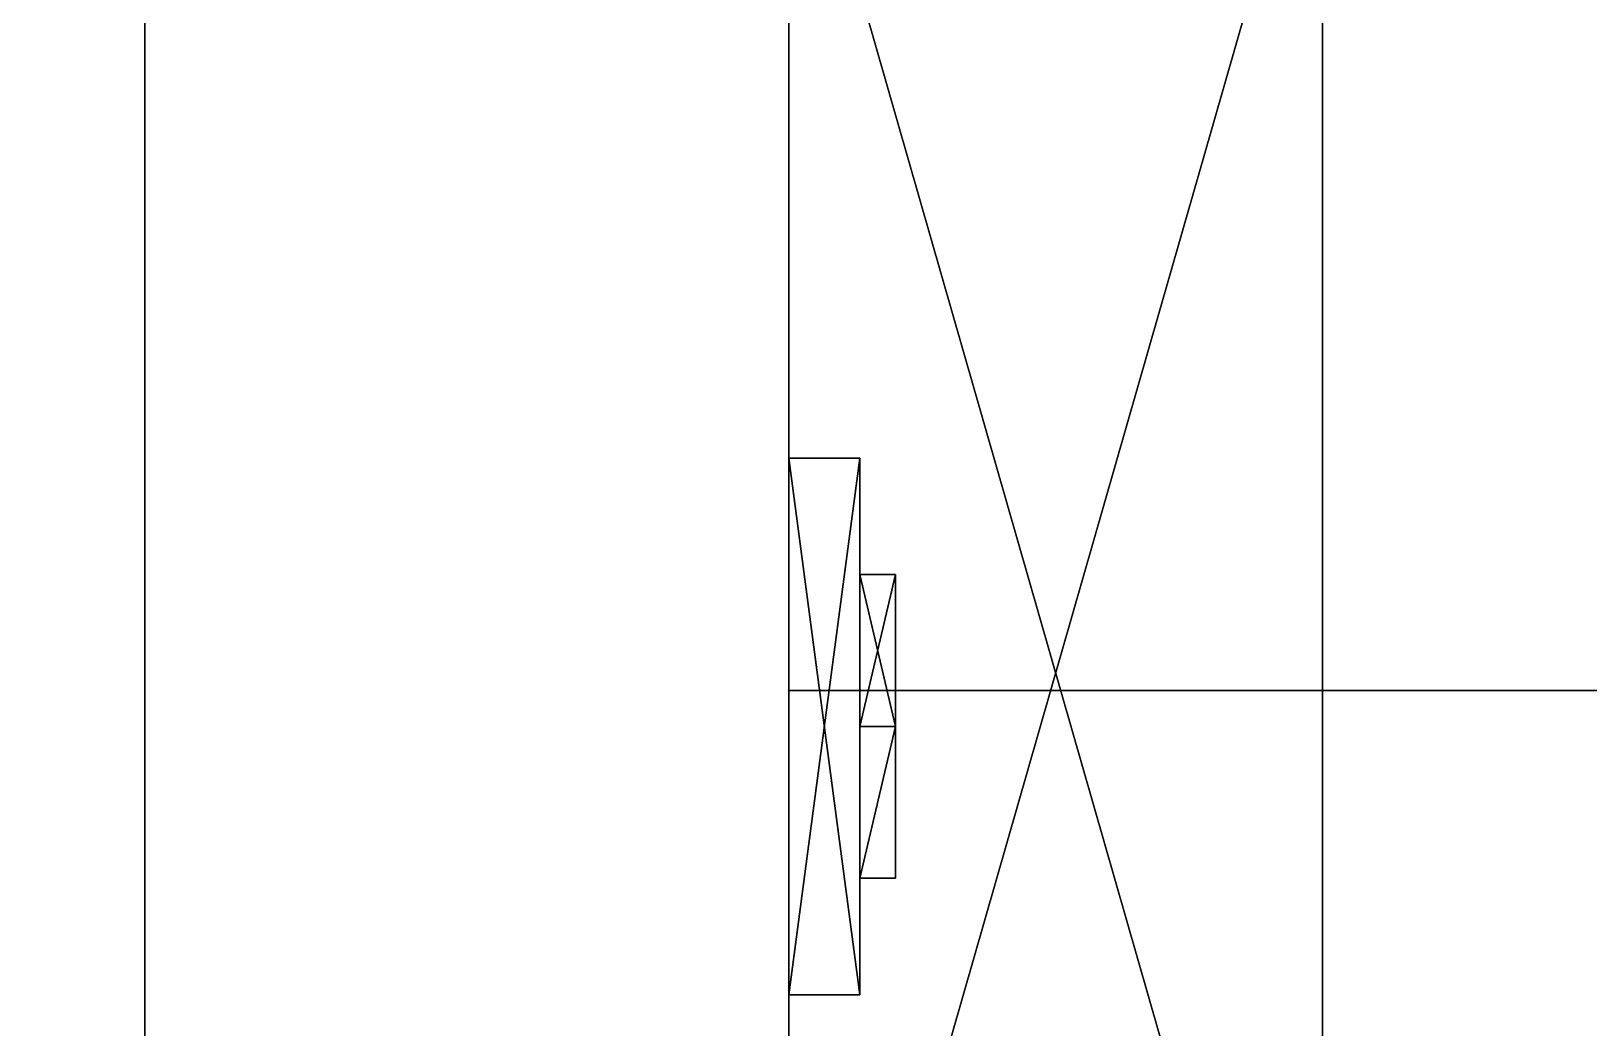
# Model space of a CAD drawing. Extents: x -100 to 2892, y -123 to 2616.
# Drawn here: x 44.82 to 88.37, y 1964.57 to 1992.44 of the extents above; entities that cross this region are included whole.
import ezdxf

# ---------------------------------------------------------------- set-up
doc = ezdxf.new("R2010")
doc.units = 0
for name, color, linetype in [('LAYER0', 7, 'CONTINUOUS'), ('LAYER220', 253, 'CONTINUOUS'), ('LAYER222', 253, 'CONTINUOUS'), ('LAYER224', 253, 'CONTINUOUS'), ('LAYER226', 253, 'CONTINUOUS'), ('LAYER228', 253, 'CONTINUOUS'), ('LAYER360', 9, 'CONTINUOUS'), ('LAYER88', 7, 'CONTINUOUS'), ('LAYER91', 7, 'CONTINUOUS'), ('LAYER93', 7, 'CONTINUOUS'), ('LAYER98', 7, 'CONTINUOUS')]:
    doc.layers.add(name, color=color, linetype=linetype)

msp = doc.modelspace()

# ---------------------------------------------------------------- linework, layer by layer
at = {"layer": 'LAYER0', "invisible_edges": 1}
for points in [[(2892.49, 2616, -5), (-100, -100.32, -5), (-100, 2616, -5), (2892.49, 2616, -5)], [(-100, -100.32, -5), (2892.49, 2616, -5), (2892.49, -100.32, -5), (-100, -100.32, -5)], [(2892.49, -100.32), (-100, 2616), (-100, -100.32), (2892.49, -100.32)], [(-100, 2616), (2892.49, -100.32), (2892.49, 2616), (-100, 2616)]]:
    msp.add_3dface(points, dxfattribs=at)
at = {"layer": 'LAYER220'}
for points in [[(66, 2000.5, 176.2174), (80.92146, 1948.5, 176.2174), (66, 1948.5, 176.2174), (66, 2000.5, 176.2174)], [(80.92146, 2000.5, 176.2174), (80.92146, 1948.5, 176.2174), (66, 2000.5, 176.2174), (80.92146, 2000.5, 176.2174)], [(66, 1948.5, 189.7826), (80.92146, 2000.5, 189.7826), (66, 2000.5, 189.7826), (66, 1948.5, 189.7826)], [(80.92146, 1948.5, 189.7826), (80.92146, 2000.5, 189.7826), (66, 1948.5, 189.7826), (80.92146, 1948.5, 189.7826)], [(80.92146, 2000.5, 176.2174), (80.92146, 1948.5, 189.7826), (80.92146, 1948.5, 176.2174), (80.92146, 2000.5, 176.2174)], [(80.92146, 2000.5, 189.7826), (80.92146, 1948.5, 189.7826), (80.92146, 2000.5, 176.2174), (80.92146, 2000.5, 189.7826)], [(66, 1980.5, 209), (66, 1965.5, 209), (67.98953, 1965.5, 209), (66, 1980.5, 209)], [(67.98953, 1980.5, 209), (66, 1980.5, 209), (67.98953, 1965.5, 209), (67.98953, 1980.5, 209)], [(66, 1980.5, 157), (66, 1980.5, 209), (67.98953, 1980.5, 209), (66, 1980.5, 157)], [(67.98953, 1980.5, 157), (66, 1980.5, 157), (67.98953, 1980.5, 209), (67.98953, 1980.5, 157)], [(66, 1965.5, 157), (66, 1980.5, 157), (67.98953, 1980.5, 157), (66, 1965.5, 157)], [(67.98953, 1965.5, 157), (66, 1965.5, 157), (67.98953, 1980.5, 157), (67.98953, 1965.5, 157)], [(67.98953, 1980.5, 209), (67.98953, 1965.5, 209), (67.98953, 1965.5, 157), (67.98953, 1980.5, 209)], [(67.98953, 1980.5, 157), (67.98953, 1980.5, 209), (67.98953, 1965.5, 157), (67.98953, 1980.5, 157)], [(67.98953, 1973, 196.2909), (68.98429, 1977.243, 201.087), (68.98429, 1973, 196.2909), (67.98953, 1973, 196.2909)], [(67.98953, 1977.243, 201.087), (68.98429, 1977.243, 201.087), (67.98953, 1973, 196.2909), (67.98953, 1977.243, 201.087)], [(67.98953, 1977.243, 201.087), (68.98429, 1973, 205.883), (68.98429, 1977.243, 201.087), (67.98953, 1977.243, 201.087)], [(67.98953, 1973, 205.883), (68.98429, 1973, 205.883), (67.98953, 1977.243, 201.087), (67.98953, 1973, 205.883)], [(67.98953, 1973, 196.2909), (67.98953, 1977.243, 201.087), (67.98953, 1973, 205.883), (67.98953, 1973, 196.2909)], [(67.98953, 1973, 160.117), (68.98429, 1977.243, 164.913), (68.98429, 1973, 160.117), (67.98953, 1973, 160.117)], [(67.98953, 1977.243, 164.913), (68.98429, 1977.243, 164.913), (67.98953, 1973, 160.117), (67.98953, 1977.243, 164.913)], [(67.98953, 1977.243, 164.913), (68.98429, 1973, 169.7091), (68.98429, 1977.243, 164.913), (67.98953, 1977.243, 164.913)], [(67.98953, 1973, 169.7091), (68.98429, 1973, 169.7091), (67.98953, 1977.243, 164.913), (67.98953, 1973, 169.7091)], [(67.98953, 1973, 160.117), (67.98953, 1977.243, 164.913), (67.98953, 1973, 169.7091), (67.98953, 1973, 160.117)], [(68.98429, 1968.757, 201.087), (68.98429, 1977.243, 201.087), (68.98429, 1973, 205.883), (68.98429, 1968.757, 201.087)], [(68.98429, 1973, 196.2909), (68.98429, 1977.243, 201.087), (68.98429, 1968.757, 201.087), (68.98429, 1973, 196.2909)], [(68.98429, 1968.757, 164.913), (68.98429, 1977.243, 164.913), (68.98429, 1973, 169.7091), (68.98429, 1968.757, 164.913)], [(68.98429, 1973, 160.117), (68.98429, 1977.243, 164.913), (68.98429, 1968.757, 164.913), (68.98429, 1973, 160.117)], [(67.98953, 1968.757, 201.087), (68.98429, 1973, 196.2909), (68.98429, 1968.757, 201.087), (67.98953, 1968.757, 201.087)], [(67.98953, 1973, 196.2909), (68.98429, 1973, 196.2909), (67.98953, 1968.757, 201.087), (67.98953, 1973, 196.2909)], [(67.98953, 1968.757, 201.087), (67.98953, 1973, 196.2909), (67.98953, 1973, 205.883), (67.98953, 1968.757, 201.087)], [(67.98953, 1968.757, 201.087), (68.98429, 1973, 205.883), (67.98953, 1973, 205.883), (67.98953, 1968.757, 201.087)], [(68.98429, 1968.757, 201.087), (68.98429, 1973, 205.883), (67.98953, 1968.757, 201.087), (68.98429, 1968.757, 201.087)], [(67.98953, 1968.757, 164.913), (68.98429, 1973, 160.117), (68.98429, 1968.757, 164.913), (67.98953, 1968.757, 164.913)], [(67.98953, 1973, 160.117), (68.98429, 1973, 160.117), (67.98953, 1968.757, 164.913), (67.98953, 1973, 160.117)], [(67.98953, 1968.757, 164.913), (67.98953, 1973, 160.117), (67.98953, 1973, 169.7091), (67.98953, 1968.757, 164.913)], [(67.98953, 1968.757, 164.913), (68.98429, 1973, 169.7091), (67.98953, 1973, 169.7091), (67.98953, 1968.757, 164.913)], [(68.98429, 1968.757, 164.913), (68.98429, 1973, 169.7091), (67.98953, 1968.757, 164.913), (68.98429, 1968.757, 164.913)], [(67.98953, 1965.5, 209), (66, 1965.5, 209), (66, 1965.5, 157), (67.98953, 1965.5, 209)], [(67.98953, 1965.5, 157), (67.98953, 1965.5, 209), (66, 1965.5, 157), (67.98953, 1965.5, 157)]]:
    msp.add_3dface(points, dxfattribs=at)
at = {"layer": 'LAYER222'}
for points in [[(66, 2000.5, 739.7174), (80.92146, 1948.5, 739.7174), (66, 1948.5, 739.7174), (66, 2000.5, 739.7174)], [(80.92146, 2000.5, 739.7174), (80.92146, 1948.5, 739.7174), (66, 2000.5, 739.7174), (80.92146, 2000.5, 739.7174)], [(66, 1948.5, 753.2826), (80.92146, 2000.5, 753.2826), (66, 2000.5, 753.2826), (66, 1948.5, 753.2826)], [(80.92146, 1948.5, 753.2826), (80.92146, 2000.5, 753.2826), (66, 1948.5, 753.2826), (80.92146, 1948.5, 753.2826)], [(80.92146, 2000.5, 739.7174), (80.92146, 1948.5, 753.2826), (80.92146, 1948.5, 739.7174), (80.92146, 2000.5, 739.7174)], [(80.92146, 2000.5, 753.2826), (80.92146, 1948.5, 753.2826), (80.92146, 2000.5, 739.7174), (80.92146, 2000.5, 753.2826)], [(66, 1980.5, 772.5), (66, 1965.5, 772.5), (67.98953, 1965.5, 772.5), (66, 1980.5, 772.5)], [(67.98953, 1980.5, 772.5), (66, 1980.5, 772.5), (67.98953, 1965.5, 772.5), (67.98953, 1980.5, 772.5)], [(66, 1980.5, 720.5), (66, 1980.5, 772.5), (67.98953, 1980.5, 772.5), (66, 1980.5, 720.5)], [(67.98953, 1980.5, 720.5), (66, 1980.5, 720.5), (67.98953, 1980.5, 772.5), (67.98953, 1980.5, 720.5)], [(66, 1965.5, 720.5), (66, 1980.5, 720.5), (67.98953, 1980.5, 720.5), (66, 1965.5, 720.5)], [(67.98953, 1965.5, 720.5), (66, 1965.5, 720.5), (67.98953, 1980.5, 720.5), (67.98953, 1965.5, 720.5)], [(67.98953, 1980.5, 772.5), (67.98953, 1965.5, 772.5), (67.98953, 1965.5, 720.5), (67.98953, 1980.5, 772.5)], [(67.98953, 1980.5, 720.5), (67.98953, 1980.5, 772.5), (67.98953, 1965.5, 720.5), (67.98953, 1980.5, 720.5)], [(67.98953, 1973, 759.791), (68.98429, 1977.243, 764.587), (68.98429, 1973, 759.791), (67.98953, 1973, 759.791)], [(67.98953, 1977.243, 764.587), (68.98429, 1977.243, 764.587), (67.98953, 1973, 759.791), (67.98953, 1977.243, 764.587)], [(67.98953, 1977.243, 764.587), (68.98429, 1973, 769.383), (68.98429, 1977.243, 764.587), (67.98953, 1977.243, 764.587)], [(67.98953, 1973, 769.383), (68.98429, 1973, 769.383), (67.98953, 1977.243, 764.587), (67.98953, 1973, 769.383)], [(67.98953, 1973, 759.791), (67.98953, 1977.243, 764.587), (67.98953, 1973, 769.383), (67.98953, 1973, 759.791)], [(67.98953, 1973, 723.617), (68.98429, 1977.243, 728.413), (68.98429, 1973, 723.617), (67.98953, 1973, 723.617)], [(67.98953, 1977.243, 728.413), (68.98429, 1977.243, 728.413), (67.98953, 1973, 723.617), (67.98953, 1977.243, 728.413)], [(67.98953, 1977.243, 728.413), (68.98429, 1973, 733.209), (68.98429, 1977.243, 728.413), (67.98953, 1977.243, 728.413)], [(67.98953, 1973, 733.209), (68.98429, 1973, 733.209), (67.98953, 1977.243, 728.413), (67.98953, 1973, 733.209)], [(67.98953, 1973, 723.617), (67.98953, 1977.243, 728.413), (67.98953, 1973, 733.209), (67.98953, 1973, 723.617)], [(68.98429, 1968.757, 764.587), (68.98429, 1977.243, 764.587), (68.98429, 1973, 769.383), (68.98429, 1968.757, 764.587)], [(68.98429, 1973, 759.791), (68.98429, 1977.243, 764.587), (68.98429, 1968.757, 764.587), (68.98429, 1973, 759.791)], [(68.98429, 1968.757, 728.413), (68.98429, 1977.243, 728.413), (68.98429, 1973, 733.209), (68.98429, 1968.757, 728.413)], [(68.98429, 1973, 723.617), (68.98429, 1977.243, 728.413), (68.98429, 1968.757, 728.413), (68.98429, 1973, 723.617)], [(67.98953, 1968.757, 764.587), (68.98429, 1973, 759.791), (68.98429, 1968.757, 764.587), (67.98953, 1968.757, 764.587)], [(67.98953, 1973, 759.791), (68.98429, 1973, 759.791), (67.98953, 1968.757, 764.587), (67.98953, 1973, 759.791)], [(67.98953, 1968.757, 764.587), (67.98953, 1973, 759.791), (67.98953, 1973, 769.383), (67.98953, 1968.757, 764.587)], [(67.98953, 1968.757, 764.587), (68.98429, 1973, 769.383), (67.98953, 1973, 769.383), (67.98953, 1968.757, 764.587)], [(68.98429, 1968.757, 764.587), (68.98429, 1973, 769.383), (67.98953, 1968.757, 764.587), (68.98429, 1968.757, 764.587)], [(67.98953, 1968.757, 728.413), (68.98429, 1973, 723.617), (68.98429, 1968.757, 728.413), (67.98953, 1968.757, 728.413)], [(67.98953, 1973, 723.617), (68.98429, 1973, 723.617), (67.98953, 1968.757, 728.413), (67.98953, 1973, 723.617)], [(67.98953, 1968.757, 728.413), (67.98953, 1973, 723.617), (67.98953, 1973, 733.209), (67.98953, 1968.757, 728.413)], [(67.98953, 1968.757, 728.413), (68.98429, 1973, 733.209), (67.98953, 1973, 733.209), (67.98953, 1968.757, 728.413)], [(68.98429, 1968.757, 728.413), (68.98429, 1973, 733.209), (67.98953, 1968.757, 728.413), (68.98429, 1968.757, 728.413)], [(67.98953, 1965.5, 772.5), (66, 1965.5, 772.5), (66, 1965.5, 720.5), (67.98953, 1965.5, 772.5)], [(67.98953, 1965.5, 720.5), (67.98953, 1965.5, 772.5), (66, 1965.5, 720.5), (67.98953, 1965.5, 720.5)]]:
    msp.add_3dface(points, dxfattribs=at)
at = {"layer": 'LAYER224'}
for points in [[(66, 2000.5, 1303.217), (80.92146, 1948.5, 1303.217), (66, 1948.5, 1303.217), (66, 2000.5, 1303.217)], [(80.92146, 2000.5, 1303.217), (80.92146, 1948.5, 1303.217), (66, 2000.5, 1303.217), (80.92146, 2000.5, 1303.217)], [(66, 1948.5, 1316.783), (80.92146, 2000.5, 1316.783), (66, 2000.5, 1316.783), (66, 1948.5, 1316.783)], [(80.92146, 1948.5, 1316.783), (80.92146, 2000.5, 1316.783), (66, 1948.5, 1316.783), (80.92146, 1948.5, 1316.783)], [(80.92146, 2000.5, 1303.217), (80.92146, 1948.5, 1316.783), (80.92146, 1948.5, 1303.217), (80.92146, 2000.5, 1303.217)], [(80.92146, 2000.5, 1316.783), (80.92146, 1948.5, 1316.783), (80.92146, 2000.5, 1303.217), (80.92146, 2000.5, 1316.783)], [(66, 1980.5, 1336), (66, 1965.5, 1336), (67.98953, 1965.5, 1336), (66, 1980.5, 1336)], [(67.98953, 1980.5, 1336), (66, 1980.5, 1336), (67.98953, 1965.5, 1336), (67.98953, 1980.5, 1336)], [(66, 1980.5, 1284), (66, 1980.5, 1336), (67.98953, 1980.5, 1336), (66, 1980.5, 1284)], [(67.98953, 1980.5, 1284), (66, 1980.5, 1284), (67.98953, 1980.5, 1336), (67.98953, 1980.5, 1284)], [(66, 1965.5, 1284), (66, 1980.5, 1284), (67.98953, 1980.5, 1284), (66, 1965.5, 1284)], [(67.98953, 1965.5, 1284), (66, 1965.5, 1284), (67.98953, 1980.5, 1284), (67.98953, 1965.5, 1284)], [(67.98953, 1980.5, 1336), (67.98953, 1965.5, 1336), (67.98953, 1965.5, 1284), (67.98953, 1980.5, 1336)], [(67.98953, 1980.5, 1284), (67.98953, 1980.5, 1336), (67.98953, 1965.5, 1284), (67.98953, 1980.5, 1284)], [(67.98953, 1973, 1323.291), (68.98429, 1977.243, 1328.087), (68.98429, 1973, 1323.291), (67.98953, 1973, 1323.291)], [(67.98953, 1977.243, 1328.087), (68.98429, 1977.243, 1328.087), (67.98953, 1973, 1323.291), (67.98953, 1977.243, 1328.087)], [(67.98953, 1977.243, 1328.087), (68.98429, 1973, 1332.883), (68.98429, 1977.243, 1328.087), (67.98953, 1977.243, 1328.087)], [(67.98953, 1973, 1332.883), (68.98429, 1973, 1332.883), (67.98953, 1977.243, 1328.087), (67.98953, 1973, 1332.883)], [(67.98953, 1973, 1323.291), (67.98953, 1977.243, 1328.087), (67.98953, 1973, 1332.883), (67.98953, 1973, 1323.291)], [(67.98953, 1973, 1287.117), (68.98429, 1977.243, 1291.913), (68.98429, 1973, 1287.117), (67.98953, 1973, 1287.117)], [(67.98953, 1977.243, 1291.913), (68.98429, 1977.243, 1291.913), (67.98953, 1973, 1287.117), (67.98953, 1977.243, 1291.913)], [(67.98953, 1977.243, 1291.913), (68.98429, 1973, 1296.709), (68.98429, 1977.243, 1291.913), (67.98953, 1977.243, 1291.913)], [(67.98953, 1973, 1296.709), (68.98429, 1973, 1296.709), (67.98953, 1977.243, 1291.913), (67.98953, 1973, 1296.709)], [(67.98953, 1973, 1287.117), (67.98953, 1977.243, 1291.913), (67.98953, 1973, 1296.709), (67.98953, 1973, 1287.117)], [(68.98429, 1968.757, 1328.087), (68.98429, 1977.243, 1328.087), (68.98429, 1973, 1332.883), (68.98429, 1968.757, 1328.087)], [(68.98429, 1973, 1323.291), (68.98429, 1977.243, 1328.087), (68.98429, 1968.757, 1328.087), (68.98429, 1973, 1323.291)], [(68.98429, 1968.757, 1291.913), (68.98429, 1977.243, 1291.913), (68.98429, 1973, 1296.709), (68.98429, 1968.757, 1291.913)], [(68.98429, 1973, 1287.117), (68.98429, 1977.243, 1291.913), (68.98429, 1968.757, 1291.913), (68.98429, 1973, 1287.117)], [(67.98953, 1968.757, 1328.087), (68.98429, 1973, 1323.291), (68.98429, 1968.757, 1328.087), (67.98953, 1968.757, 1328.087)], [(67.98953, 1973, 1323.291), (68.98429, 1973, 1323.291), (67.98953, 1968.757, 1328.087), (67.98953, 1973, 1323.291)], [(67.98953, 1968.757, 1328.087), (67.98953, 1973, 1323.291), (67.98953, 1973, 1332.883), (67.98953, 1968.757, 1328.087)], [(67.98953, 1968.757, 1328.087), (68.98429, 1973, 1332.883), (67.98953, 1973, 1332.883), (67.98953, 1968.757, 1328.087)], [(68.98429, 1968.757, 1328.087), (68.98429, 1973, 1332.883), (67.98953, 1968.757, 1328.087), (68.98429, 1968.757, 1328.087)], [(67.98953, 1968.757, 1291.913), (68.98429, 1973, 1287.117), (68.98429, 1968.757, 1291.913), (67.98953, 1968.757, 1291.913)], [(67.98953, 1973, 1287.117), (68.98429, 1973, 1287.117), (67.98953, 1968.757, 1291.913), (67.98953, 1973, 1287.117)], [(67.98953, 1968.757, 1291.913), (67.98953, 1973, 1287.117), (67.98953, 1973, 1296.709), (67.98953, 1968.757, 1291.913)], [(67.98953, 1968.757, 1291.913), (68.98429, 1973, 1296.709), (67.98953, 1973, 1296.709), (67.98953, 1968.757, 1291.913)], [(68.98429, 1968.757, 1291.913), (68.98429, 1973, 1296.709), (67.98953, 1968.757, 1291.913), (68.98429, 1968.757, 1291.913)], [(67.98953, 1965.5, 1336), (66, 1965.5, 1336), (66, 1965.5, 1284), (67.98953, 1965.5, 1336)], [(67.98953, 1965.5, 1284), (67.98953, 1965.5, 1336), (66, 1965.5, 1284), (67.98953, 1965.5, 1284)]]:
    msp.add_3dface(points, dxfattribs=at)
at = {"layer": 'LAYER226'}
for points in [[(66, 2000.5, 1866.717), (80.92146, 1948.5, 1866.717), (66, 1948.5, 1866.717), (66, 2000.5, 1866.717)], [(80.92146, 2000.5, 1866.717), (80.92146, 1948.5, 1866.717), (66, 2000.5, 1866.717), (80.92146, 2000.5, 1866.717)], [(66, 1948.5, 1880.283), (80.92146, 2000.5, 1880.283), (66, 2000.5, 1880.283), (66, 1948.5, 1880.283)], [(80.92146, 1948.5, 1880.283), (80.92146, 2000.5, 1880.283), (66, 1948.5, 1880.283), (80.92146, 1948.5, 1880.283)], [(80.92146, 2000.5, 1866.717), (80.92146, 1948.5, 1880.283), (80.92146, 1948.5, 1866.717), (80.92146, 2000.5, 1866.717)], [(80.92146, 2000.5, 1880.283), (80.92146, 1948.5, 1880.283), (80.92146, 2000.5, 1866.717), (80.92146, 2000.5, 1880.283)], [(66, 1980.5, 1899.5), (66, 1965.5, 1899.5), (67.98953, 1965.5, 1899.5), (66, 1980.5, 1899.5)], [(67.98953, 1980.5, 1899.5), (66, 1980.5, 1899.5), (67.98953, 1965.5, 1899.5), (67.98953, 1980.5, 1899.5)], [(66, 1980.5, 1847.5), (66, 1980.5, 1899.5), (67.98953, 1980.5, 1899.5), (66, 1980.5, 1847.5)], [(67.98953, 1980.5, 1847.5), (66, 1980.5, 1847.5), (67.98953, 1980.5, 1899.5), (67.98953, 1980.5, 1847.5)], [(66, 1965.5, 1847.5), (66, 1980.5, 1847.5), (67.98953, 1980.5, 1847.5), (66, 1965.5, 1847.5)], [(67.98953, 1965.5, 1847.5), (66, 1965.5, 1847.5), (67.98953, 1980.5, 1847.5), (67.98953, 1965.5, 1847.5)], [(67.98953, 1980.5, 1899.5), (67.98953, 1965.5, 1899.5), (67.98953, 1965.5, 1847.5), (67.98953, 1980.5, 1899.5)], [(67.98953, 1980.5, 1847.5), (67.98953, 1980.5, 1899.5), (67.98953, 1965.5, 1847.5), (67.98953, 1980.5, 1847.5)], [(67.98953, 1973, 1886.791), (68.98429, 1977.243, 1891.587), (68.98429, 1973, 1886.791), (67.98953, 1973, 1886.791)], [(67.98953, 1977.243, 1891.587), (68.98429, 1977.243, 1891.587), (67.98953, 1973, 1886.791), (67.98953, 1977.243, 1891.587)], [(67.98953, 1977.243, 1891.587), (68.98429, 1973, 1896.383), (68.98429, 1977.243, 1891.587), (67.98953, 1977.243, 1891.587)], [(67.98953, 1973, 1896.383), (68.98429, 1973, 1896.383), (67.98953, 1977.243, 1891.587), (67.98953, 1973, 1896.383)], [(67.98953, 1973, 1886.791), (67.98953, 1977.243, 1891.587), (67.98953, 1973, 1896.383), (67.98953, 1973, 1886.791)], [(67.98953, 1973, 1850.617), (68.98429, 1977.243, 1855.413), (68.98429, 1973, 1850.617), (67.98953, 1973, 1850.617)], [(67.98953, 1977.243, 1855.413), (68.98429, 1977.243, 1855.413), (67.98953, 1973, 1850.617), (67.98953, 1977.243, 1855.413)], [(67.98953, 1977.243, 1855.413), (68.98429, 1973, 1860.209), (68.98429, 1977.243, 1855.413), (67.98953, 1977.243, 1855.413)], [(67.98953, 1973, 1860.209), (68.98429, 1973, 1860.209), (67.98953, 1977.243, 1855.413), (67.98953, 1973, 1860.209)], [(67.98953, 1973, 1850.617), (67.98953, 1977.243, 1855.413), (67.98953, 1973, 1860.209), (67.98953, 1973, 1850.617)], [(68.98429, 1968.757, 1891.587), (68.98429, 1977.243, 1891.587), (68.98429, 1973, 1896.383), (68.98429, 1968.757, 1891.587)], [(68.98429, 1973, 1886.791), (68.98429, 1977.243, 1891.587), (68.98429, 1968.757, 1891.587), (68.98429, 1973, 1886.791)], [(68.98429, 1968.757, 1855.413), (68.98429, 1977.243, 1855.413), (68.98429, 1973, 1860.209), (68.98429, 1968.757, 1855.413)], [(68.98429, 1973, 1850.617), (68.98429, 1977.243, 1855.413), (68.98429, 1968.757, 1855.413), (68.98429, 1973, 1850.617)], [(67.98953, 1968.757, 1891.587), (68.98429, 1973, 1886.791), (68.98429, 1968.757, 1891.587), (67.98953, 1968.757, 1891.587)], [(67.98953, 1973, 1886.791), (68.98429, 1973, 1886.791), (67.98953, 1968.757, 1891.587), (67.98953, 1973, 1886.791)], [(67.98953, 1968.757, 1891.587), (67.98953, 1973, 1886.791), (67.98953, 1973, 1896.383), (67.98953, 1968.757, 1891.587)], [(67.98953, 1968.757, 1891.587), (68.98429, 1973, 1896.383), (67.98953, 1973, 1896.383), (67.98953, 1968.757, 1891.587)], [(68.98429, 1968.757, 1891.587), (68.98429, 1973, 1896.383), (67.98953, 1968.757, 1891.587), (68.98429, 1968.757, 1891.587)], [(67.98953, 1968.757, 1855.413), (68.98429, 1973, 1850.617), (68.98429, 1968.757, 1855.413), (67.98953, 1968.757, 1855.413)], [(67.98953, 1973, 1850.617), (68.98429, 1973, 1850.617), (67.98953, 1968.757, 1855.413), (67.98953, 1973, 1850.617)], [(67.98953, 1968.757, 1855.413), (67.98953, 1973, 1850.617), (67.98953, 1973, 1860.209), (67.98953, 1968.757, 1855.413)], [(67.98953, 1968.757, 1855.413), (68.98429, 1973, 1860.209), (67.98953, 1973, 1860.209), (67.98953, 1968.757, 1855.413)], [(68.98429, 1968.757, 1855.413), (68.98429, 1973, 1860.209), (67.98953, 1968.757, 1855.413), (68.98429, 1968.757, 1855.413)], [(67.98953, 1965.5, 1899.5), (66, 1965.5, 1899.5), (66, 1965.5, 1847.5), (67.98953, 1965.5, 1899.5)], [(67.98953, 1965.5, 1847.5), (67.98953, 1965.5, 1899.5), (66, 1965.5, 1847.5), (67.98953, 1965.5, 1847.5)]]:
    msp.add_3dface(points, dxfattribs=at)
at = {"layer": 'LAYER228'}
for points in [[(66, 2000.5, 2430.217), (80.92146, 1948.5, 2430.217), (66, 1948.5, 2430.217), (66, 2000.5, 2430.217)], [(80.92146, 2000.5, 2430.217), (80.92146, 1948.5, 2430.217), (66, 2000.5, 2430.217), (80.92146, 2000.5, 2430.217)], [(66, 1948.5, 2443.783), (80.92146, 2000.5, 2443.783), (66, 2000.5, 2443.783), (66, 1948.5, 2443.783)], [(80.92146, 1948.5, 2443.783), (80.92146, 2000.5, 2443.783), (66, 1948.5, 2443.783), (80.92146, 1948.5, 2443.783)], [(80.92146, 2000.5, 2430.217), (80.92146, 1948.5, 2443.783), (80.92146, 1948.5, 2430.217), (80.92146, 2000.5, 2430.217)], [(80.92146, 2000.5, 2443.783), (80.92146, 1948.5, 2443.783), (80.92146, 2000.5, 2430.217), (80.92146, 2000.5, 2443.783)], [(66, 1980.5, 2463), (66, 1965.5, 2463), (67.98953, 1965.5, 2463), (66, 1980.5, 2463)], [(67.98953, 1980.5, 2463), (66, 1980.5, 2463), (67.98953, 1965.5, 2463), (67.98953, 1980.5, 2463)], [(66, 1980.5, 2411), (66, 1980.5, 2463), (67.98953, 1980.5, 2463), (66, 1980.5, 2411)], [(67.98953, 1980.5, 2411), (66, 1980.5, 2411), (67.98953, 1980.5, 2463), (67.98953, 1980.5, 2411)], [(66, 1965.5, 2411), (66, 1980.5, 2411), (67.98953, 1980.5, 2411), (66, 1965.5, 2411)], [(67.98953, 1965.5, 2411), (66, 1965.5, 2411), (67.98953, 1980.5, 2411), (67.98953, 1965.5, 2411)], [(67.98953, 1980.5, 2463), (67.98953, 1965.5, 2463), (67.98953, 1965.5, 2411), (67.98953, 1980.5, 2463)], [(67.98953, 1980.5, 2411), (67.98953, 1980.5, 2463), (67.98953, 1965.5, 2411), (67.98953, 1980.5, 2411)], [(67.98953, 1973, 2450.291), (68.98429, 1977.243, 2455.087), (68.98429, 1973, 2450.291), (67.98953, 1973, 2450.291)], [(67.98953, 1977.243, 2455.087), (68.98429, 1977.243, 2455.087), (67.98953, 1973, 2450.291), (67.98953, 1977.243, 2455.087)], [(67.98953, 1977.243, 2455.087), (68.98429, 1973, 2459.883), (68.98429, 1977.243, 2455.087), (67.98953, 1977.243, 2455.087)], [(67.98953, 1973, 2459.883), (68.98429, 1973, 2459.883), (67.98953, 1977.243, 2455.087), (67.98953, 1973, 2459.883)], [(67.98953, 1973, 2450.291), (67.98953, 1977.243, 2455.087), (67.98953, 1973, 2459.883), (67.98953, 1973, 2450.291)], [(67.98953, 1973, 2414.117), (68.98429, 1977.243, 2418.913), (68.98429, 1973, 2414.117), (67.98953, 1973, 2414.117)], [(67.98953, 1977.243, 2418.913), (68.98429, 1977.243, 2418.913), (67.98953, 1973, 2414.117), (67.98953, 1977.243, 2418.913)], [(67.98953, 1977.243, 2418.913), (68.98429, 1973, 2423.709), (68.98429, 1977.243, 2418.913), (67.98953, 1977.243, 2418.913)], [(67.98953, 1973, 2423.709), (68.98429, 1973, 2423.709), (67.98953, 1977.243, 2418.913), (67.98953, 1973, 2423.709)], [(67.98953, 1973, 2414.117), (67.98953, 1977.243, 2418.913), (67.98953, 1973, 2423.709), (67.98953, 1973, 2414.117)], [(68.98429, 1968.757, 2455.087), (68.98429, 1977.243, 2455.087), (68.98429, 1973, 2459.883), (68.98429, 1968.757, 2455.087)], [(68.98429, 1973, 2450.291), (68.98429, 1977.243, 2455.087), (68.98429, 1968.757, 2455.087), (68.98429, 1973, 2450.291)], [(68.98429, 1968.757, 2418.913), (68.98429, 1977.243, 2418.913), (68.98429, 1973, 2423.709), (68.98429, 1968.757, 2418.913)], [(68.98429, 1973, 2414.117), (68.98429, 1977.243, 2418.913), (68.98429, 1968.757, 2418.913), (68.98429, 1973, 2414.117)], [(67.98953, 1968.757, 2455.087), (68.98429, 1973, 2450.291), (68.98429, 1968.757, 2455.087), (67.98953, 1968.757, 2455.087)], [(67.98953, 1973, 2450.291), (68.98429, 1973, 2450.291), (67.98953, 1968.757, 2455.087), (67.98953, 1973, 2450.291)], [(67.98953, 1968.757, 2455.087), (67.98953, 1973, 2450.291), (67.98953, 1973, 2459.883), (67.98953, 1968.757, 2455.087)], [(67.98953, 1968.757, 2455.087), (68.98429, 1973, 2459.883), (67.98953, 1973, 2459.883), (67.98953, 1968.757, 2455.087)], [(68.98429, 1968.757, 2455.087), (68.98429, 1973, 2459.883), (67.98953, 1968.757, 2455.087), (68.98429, 1968.757, 2455.087)], [(67.98953, 1968.757, 2418.913), (68.98429, 1973, 2414.117), (68.98429, 1968.757, 2418.913), (67.98953, 1968.757, 2418.913)], [(67.98953, 1973, 2414.117), (68.98429, 1973, 2414.117), (67.98953, 1968.757, 2418.913), (67.98953, 1973, 2414.117)], [(67.98953, 1968.757, 2418.913), (67.98953, 1973, 2414.117), (67.98953, 1973, 2423.709), (67.98953, 1968.757, 2418.913)], [(67.98953, 1968.757, 2418.913), (68.98429, 1973, 2423.709), (67.98953, 1973, 2423.709), (67.98953, 1968.757, 2418.913)], [(68.98429, 1968.757, 2418.913), (68.98429, 1973, 2423.709), (67.98953, 1968.757, 2418.913), (68.98429, 1968.757, 2418.913)], [(67.98953, 1965.5, 2463), (66, 1965.5, 2463), (66, 1965.5, 2411), (67.98953, 1965.5, 2463)], [(67.98953, 1965.5, 2411), (67.98953, 1965.5, 2463), (66, 1965.5, 2411), (67.98953, 1965.5, 2411)]]:
    msp.add_3dface(points, dxfattribs=at)
at = {"layer": 'LAYER360', "invisible_edges": 1}
for points in [[(48.00001, 2016, 2643), (30.00001, 1916, 2643), (48.00001, 1916, 2643), (48.00001, 2016, 2643)], [(30.00001, 1916, 2643), (48.00001, 2016, 2643), (30.00001, 2016, 2643), (30.00001, 1916, 2643)], [(30.00001, 2016), (48.00001, 1916), (30.00001, 1916), (30.00001, 2016)], [(48.00001, 1916), (30.00001, 2016), (48.00001, 2016), (48.00001, 1916)], [(48.00001, 1916), (48.00001, 2016, 2643), (48.00001, 1916, 2643), (48.00001, 1916)], [(48.00001, 2016, 2643), (48.00001, 1916), (48.00001, 2016), (48.00001, 2016, 2643)]]:
    msp.add_3dface(points, dxfattribs=at)
at = {"layer": 'LAYER88', "invisible_edges": 1}
for points in [[(48, 2496), (66, 1936), (48, 1936), (48, 2496)], [(66, 1936), (48, 2496), (66, 2496), (66, 1936)], [(66, 2496, 2540), (48, 1936, 2540), (66, 1936, 2540), (66, 2496, 2540)], [(48, 1936, 2540), (66, 2496, 2540), (48, 2496, 2540), (48, 1936, 2540)], [(48, 1936, 2540), (48, 2496), (48, 1936), (48, 1936, 2540)], [(48, 2496), (48, 1936, 2540), (48, 2496, 2540), (48, 2496)], [(66, 2496, 2540), (66, 1936), (66, 2496), (66, 2496, 2540)], [(66, 1936), (66, 2496, 2540), (66, 1936, 2540), (66, 1936)]]:
    msp.add_3dface(points, dxfattribs=at)
at = {"layer": 'LAYER91', "invisible_edges": 1}
for points in [[(459, 2496, 80), (66, 1936, 80), (66, 2496, 80), (459, 2496, 80)], [(66, 1936, 80), (459, 2496, 80), (459, 1936, 80), (66, 1936, 80)], [(66, 2496, 98), (66, 1936, 80), (66, 1936, 98), (66, 2496, 98)], [(66, 1936, 80), (66, 2496, 98), (66, 2496, 80), (66, 1936, 80)], [(459, 1936, 98), (66, 2496, 98), (66, 1936, 98), (459, 1936, 98)], [(66, 2496, 98), (459, 1936, 98), (459, 2496, 98), (66, 2496, 98)]]:
    msp.add_3dface(points, dxfattribs=at)
at = {"layer": 'LAYER93', "invisible_edges": 1}
for points in [[(459, 1974, 80), (66, 1974), (66, 1974, 80), (459, 1974, 80)], [(66, 1974), (459, 1974, 80), (459, 1974), (66, 1974)], [(66, 1956, 80), (66, 1974), (66, 1956), (66, 1956, 80)], [(66, 1974), (66, 1956, 80), (66, 1974, 80), (66, 1974)], [(459, 1956), (66, 1974), (459, 1974), (459, 1956)], [(66, 1974), (459, 1956), (66, 1956), (66, 1974)], [(66, 1956, 80), (459, 1974, 80), (66, 1974, 80), (66, 1956, 80)], [(459, 1974, 80), (66, 1956, 80), (459, 1956, 80), (459, 1974, 80)]]:
    msp.add_3dface(points, dxfattribs=at)
at = {"layer": 'LAYER98', "invisible_edges": 1}
for points in [[(66, 2496, 2539), (459, 1936, 2539), (459, 2496, 2539), (66, 2496, 2539)], [(459, 1936, 2539), (66, 2496, 2539), (66, 1936, 2539), (459, 1936, 2539)], [(66, 2496, 2539), (66, 1936, 2521), (66, 1936, 2539), (66, 2496, 2539)], [(66, 1936, 2521), (66, 2496, 2539), (66, 2496, 2521), (66, 1936, 2521)], [(66, 1936, 2521), (459, 2496, 2521), (459, 1936, 2521), (66, 1936, 2521)], [(459, 2496, 2521), (66, 1936, 2521), (66, 2496, 2521), (459, 2496, 2521)]]:
    msp.add_3dface(points, dxfattribs=at)

doc.saveas('drawing.dxf')
